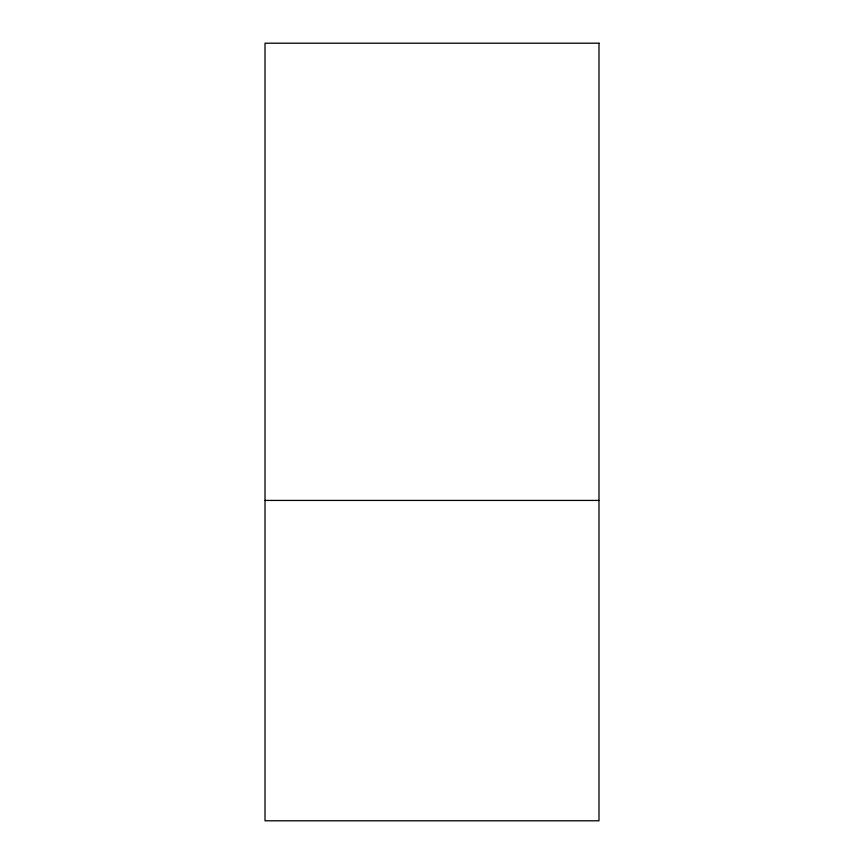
<?xml version="1.0" encoding="UTF-8"?>
<svg xmlns="http://www.w3.org/2000/svg" width="864" height="864" viewBox="0 0 864 864"><rect width="100%" height="100%" fill="white"/><g stroke="black" fill="none" stroke-linecap="round" stroke-linejoin="round"><path stroke-width="1.3" d="M265.021 500.429L598.979 500.429M598.979 43.2L265.021 43.2L265.021 820.8L598.979 820.8L598.979 43.2"/></g></svg>
